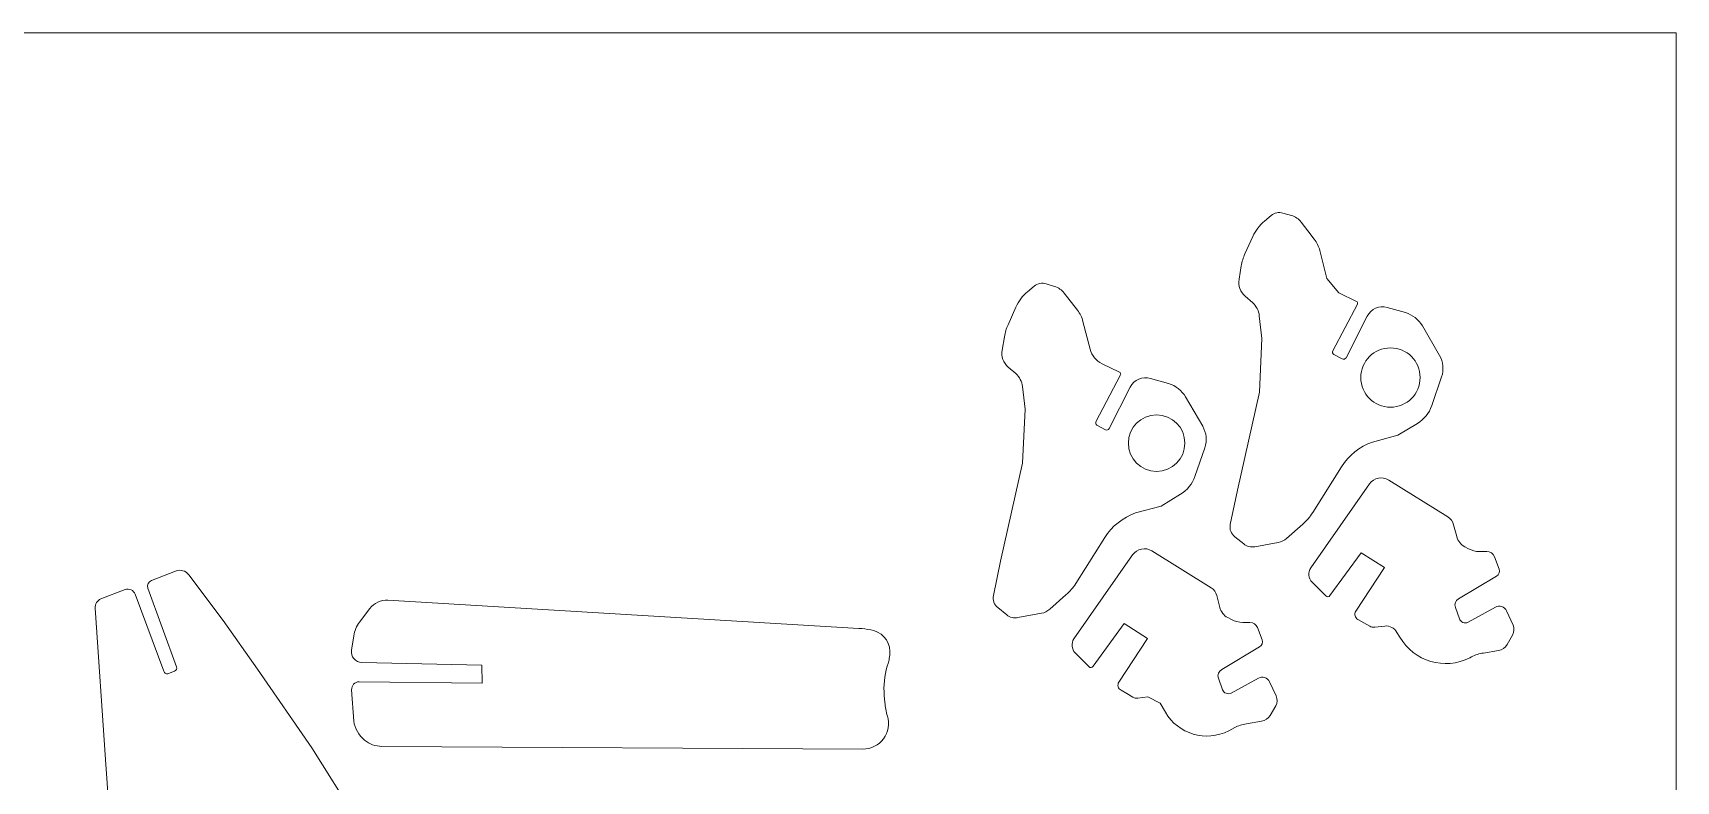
# Model space of a CAD drawing. Header units: inches. Extents: x -4.5 to 5.6, y -4.2 to 3.8.
# Drawn here: x -0.36 to 5.64, y 1.1 to 3.83 of the extents above; entities that cross this region are included whole.
import ezdxf

# ---------------------------------------------------------------- set-up
doc = ezdxf.new("R2010")
doc.units = ezdxf.units.IN
doc.header["$MEASUREMENT"] = 0
doc.layers.add('WHITE', color=7, linetype='Continuous')

msp = doc.modelspace()

# ---------------------------------------------------------------- linework, layer by layer
at = {"layer": 'WHITE', "lineweight": 5}
for points in [[(-4.5407, 3.8327), (-4.5407, 3.8327), (5.6363, 3.8327), (5.6363, 3.8327)], [(5.6363, 3.8327), (5.6363, 3.8327), (5.6363, 3.8327), (5.6363, 3.8327)], [(5.6363, 3.8327), (5.6363, 3.8327), (5.6363, -4.2018), (5.6363, -4.2018)], [(5.6363, 3.8327), (5.6363, 3.8327), (5.6363, 3.8327), (5.6363, 3.8327)], [(4.2014, 3.175), (4.1864, 3.1795), (4.1701, 3.1762), (4.158, 3.1663)], [(4.1342, 3.146), (4.1158, 3.1308), (4.1012, 3.1116), (4.0914, 3.0898)], [(4.1342, 3.146), (4.1342, 3.146), (4.158, 3.1663), (4.158, 3.1663)], [(4.158, 3.1663), (4.158, 3.1663), (4.158, 3.1663), (4.158, 3.1663)], [(4.2014, 3.175), (4.2014, 3.175), (4.2327, 3.1663), (4.2327, 3.1663)], [(4.2675, 3.142), (4.2587, 3.1535), (4.2466, 3.162), (4.2327, 3.1663)], [(4.2675, 3.142), (4.2675, 3.142), (4.2918, 3.1107), (4.2918, 3.1107)], [(4.0624, 3.0261), (4.0624, 3.0261), (4.0914, 3.0898), (4.0914, 3.0898)], [(4.0914, 3.0898), (4.0914, 3.0898), (4.0914, 3.0898), (4.0914, 3.0898)], [(4.2918, 3.1107), (4.2918, 3.1107), (4.3156, 3.08), (4.3156, 3.08)], [(4.3359, 3.0383), (4.332, 3.0534), (4.3251, 3.0676), (4.3156, 3.08)], [(4.0624, 3.0261), (4.0561, 3.012), (4.0516, 2.9972), (4.0491, 2.9821)], [(4.3359, 3.0383), (4.3359, 3.0383), (4.3619, 2.9363), (4.3619, 2.9363)], [(4.041, 2.9334), (4.041, 2.9334), (4.0491, 2.9821), (4.0491, 2.9821)], [(4.0491, 2.9821), (4.0491, 2.9821), (4.0491, 2.9821), (4.0491, 2.9821)], [(3.2692, 2.8882), (3.2507, 2.8728), (3.2361, 2.8534), (3.2263, 2.8314)], [(3.2936, 2.9079), (3.2936, 2.9079), (3.2692, 2.8882), (3.2692, 2.8882)], [(3.3376, 2.9172), (3.3223, 2.9216), (3.3058, 2.9182), (3.2936, 2.9079)], [(3.2936, 2.9079), (3.2936, 2.9079), (3.2936, 2.9079), (3.2936, 2.9079)], [(3.3677, 2.9073), (3.3677, 2.9073), (3.3376, 2.9172), (3.3376, 2.9172)], [(3.4031, 2.883), (3.3941, 2.8946), (3.3818, 2.9031), (3.3677, 2.9073)], [(3.4511, 2.821), (3.4511, 2.821), (3.4031, 2.883), (3.4031, 2.883)], [(4.041, 2.9334), (4.0371, 2.9102), (4.0457, 2.8866), (4.0636, 2.8714)], [(4.3619, 2.9363), (4.3619, 2.9363), (4.4054, 2.8836), (4.4054, 2.8836)], [(4.4054, 2.8836), (4.4054, 2.8836), (4.4697, 2.8529), (4.4697, 2.8529)], [(3.2263, 2.8314), (3.2263, 2.8314), (3.198, 2.7677), (3.198, 2.7677)], [(3.2263, 2.8314), (3.2263, 2.8314), (3.2263, 2.8314), (3.2263, 2.8314)], [(3.4714, 2.7793), (3.4676, 2.7944), (3.4607, 2.8086), (3.4511, 2.821)], [(4.0908, 2.8476), (4.0908, 2.8476), (4.0636, 2.8714), (4.0636, 2.8714)], [(4.1151, 2.8001), (4.1133, 2.8185), (4.1046, 2.8355), (4.0908, 2.8476)], [(4.4732, 2.843), (4.4732, 2.843), (4.3834, 2.6721), (4.3834, 2.6721)], [(4.4732, 2.843), (4.4732, 2.843), (4.4732, 2.843), (4.4732, 2.843)], [(4.5821, 2.8308), (4.553, 2.8391), (4.522, 2.8255), (4.5085, 2.7984)], [(4.5821, 2.8308), (4.5821, 2.8308), (4.6481, 2.8117), (4.6481, 2.8117)], [(3.198, 2.7677), (3.1916, 2.7536), (3.1872, 2.7388), (3.1846, 2.7237)], [(3.4975, 2.6779), (3.4975, 2.6779), (3.4714, 2.7793), (3.4714, 2.7793)], [(4.1244, 2.7173), (4.1244, 2.7173), (4.1151, 2.8001), (4.1151, 2.8001)], [(4.4315, 2.6472), (4.4315, 2.6472), (4.5085, 2.7984), (4.5085, 2.7984)], [(4.5085, 2.7984), (4.5085, 2.7984), (4.5085, 2.7984), (4.5085, 2.7984)], [(4.7101, 2.7631), (4.6964, 2.7866), (4.6743, 2.804), (4.6481, 2.8117)], [(4.7101, 2.7631), (4.7101, 2.7631), (4.7727, 2.6553), (4.7727, 2.6553)], [(3.1846, 2.7237), (3.1846, 2.7237), (3.1765, 2.675), (3.1765, 2.675)], [(3.1846, 2.7237), (3.1846, 2.7237), (3.1846, 2.7237), (3.1846, 2.7237)], [(4.1157, 2.5209), (4.1157, 2.5209), (4.1244, 2.7173), (4.1244, 2.7173)], [(4.1244, 2.7173), (4.1244, 2.7173), (4.1244, 2.7173), (4.1244, 2.7173)], [(3.1765, 2.675), (3.1725, 2.6519), (3.1809, 2.6284), (3.1986, 2.613)], [(3.4975, 2.6779), (3.5034, 2.6547), (3.5194, 2.6354), (3.541, 2.6252)], [(4.3834, 2.6721), (4.3808, 2.6676), (4.3824, 2.6619), (4.3869, 2.6593)], [(4.3869, 2.6593), (4.3869, 2.6593), (4.4176, 2.6431), (4.4176, 2.6431)], [(4.7802, 2.5771), (4.7892, 2.603), (4.7864, 2.6315), (4.7727, 2.6553)], [(3.1986, 2.613), (3.1986, 2.613), (3.2258, 2.5892), (3.2258, 2.5892)], [(3.2507, 2.5417), (3.2487, 2.5602), (3.2398, 2.5771), (3.2258, 2.5892)], [(3.5189, 2.4131), (3.5189, 2.4131), (3.6082, 2.5846), (3.6082, 2.5846)], [(3.6053, 2.5944), (3.6053, 2.5944), (3.541, 2.6252), (3.541, 2.6252)], [(3.6082, 2.5846), (3.6082, 2.5846), (3.6082, 2.5846), (3.6082, 2.5846)], [(3.7177, 2.5719), (3.6885, 2.5805), (3.6573, 2.5671), (3.6435, 2.54)], [(3.2507, 2.5417), (3.2507, 2.5417), (3.26, 2.4589), (3.26, 2.4589)], [(3.6435, 2.54), (3.6435, 2.54), (3.5665, 2.3888), (3.5665, 2.3888)], [(3.6435, 2.54), (3.6435, 2.54), (3.6435, 2.54), (3.6435, 2.54)], [(3.7837, 2.5527), (3.7837, 2.5527), (3.7177, 2.5719), (3.7177, 2.5719)], [(3.8457, 2.5041), (3.832, 2.5276), (3.8098, 2.545), (3.7837, 2.5527)], [(4.0352, 2.1634), (4.0352, 2.1634), (4.1157, 2.5209), (4.1157, 2.5209)], [(4.1157, 2.5209), (4.1157, 2.5209), (4.1157, 2.5209), (4.1157, 2.5209)], [(4.7802, 2.5771), (4.7802, 2.5771), (4.7443, 2.4722), (4.7443, 2.4722)], [(4.7802, 2.5771), (4.7802, 2.5771), (4.7802, 2.5771), (4.7802, 2.5771)], [(3.9083, 2.3969), (3.9083, 2.3969), (3.8457, 2.5041), (3.8457, 2.5041)], [(4.6922, 2.4073), (4.7167, 2.4221), (4.7351, 2.4451), (4.7443, 2.4722)], [(3.26, 2.4589), (3.26, 2.4589), (3.2507, 2.2619), (3.2507, 2.2619)], [(3.26, 2.4589), (3.26, 2.4589), (3.26, 2.4589), (3.26, 2.4589)], [(3.5189, 2.4131), (3.5171, 2.4089), (3.5186, 2.404), (3.5224, 2.4015)], [(3.5531, 2.3841), (3.5531, 2.3841), (3.5224, 2.4015), (3.5224, 2.4015)], [(4.6922, 2.4073), (4.6922, 2.4073), (4.6209, 2.3644), (4.6209, 2.3644)], [(4.6922, 2.4073), (4.6922, 2.4073), (4.6922, 2.4073), (4.6922, 2.4073)], [(3.9164, 2.3187), (3.9252, 2.3447), (3.9223, 2.3732), (3.9083, 2.3969)], [(4.5282, 2.3395), (4.4814, 2.323), (4.4416, 2.2912), (4.4152, 2.2491)], [(4.6209, 2.3644), (4.6209, 2.3644), (4.5282, 2.3395), (4.5282, 2.3395)], [(4.6209, 2.3644), (4.6209, 2.3644), (4.6209, 2.3644), (4.6209, 2.3644)], [(3.8799, 2.2138), (3.8799, 2.2138), (3.9164, 2.3187), (3.9164, 2.3187)], [(3.9164, 2.3187), (3.9164, 2.3187), (3.9164, 2.3187), (3.9164, 2.3187)], [(3.2507, 2.2619), (3.2507, 2.2619), (3.2107, 2.0834), (3.2107, 2.0834)], [(3.2507, 2.2619), (3.2507, 2.2619), (3.2507, 2.2619), (3.2507, 2.2619)], [(4.4152, 2.2491), (4.4152, 2.2491), (4.3098, 2.0817), (4.3098, 2.0817)], [(4.4152, 2.2491), (4.4152, 2.2491), (4.4152, 2.2491), (4.4152, 2.2491)], [(3.8278, 2.1489), (3.8523, 2.1637), (3.8707, 2.1867), (3.8799, 2.2138)], [(4.0091, 2.0383), (4.0091, 2.0383), (4.0352, 2.1634), (4.0352, 2.1634)], [(4.0352, 2.1634), (4.0352, 2.1634), (4.0352, 2.1634), (4.0352, 2.1634)], [(4.5172, 2.1866), (4.5172, 2.1866), (4.3028, 1.8801), (4.3028, 1.8801)], [(4.5873, 2.2005), (4.5639, 2.2152), (4.5332, 2.2091), (4.5172, 2.1866)], [(4.5172, 2.1866), (4.5172, 2.1866), (4.5172, 2.1866), (4.5172, 2.1866)], [(4.8034, 2.066), (4.8034, 2.066), (4.5873, 2.2005), (4.5873, 2.2005)], [(3.6632, 2.0805), (3.6632, 2.0805), (3.7565, 2.106), (3.7565, 2.106)], [(3.7565, 2.106), (3.7565, 2.106), (3.8278, 2.1489), (3.8278, 2.1489)], [(3.7565, 2.106), (3.7565, 2.106), (3.7565, 2.106), (3.7565, 2.106)], [(3.8278, 2.1489), (3.8278, 2.1489), (3.8278, 2.1489), (3.8278, 2.1489)], [(3.2107, 2.0834), (3.2107, 2.0834), (3.1707, 1.9044), (3.1707, 1.9044)], [(3.2107, 2.0834), (3.2107, 2.0834), (3.2107, 2.0834), (3.2107, 2.0834)], [(3.6632, 2.0805), (3.6167, 2.0641), (3.5771, 2.0325), (3.5508, 1.9907)], [(4.2739, 2.04), (4.2739, 2.04), (4.2148, 1.9878), (4.2148, 1.9878)], [(4.2739, 2.04), (4.2878, 2.0521), (4.2999, 2.0661), (4.3098, 2.0817)], [(4.2739, 2.04), (4.2739, 2.04), (4.2739, 2.04), (4.2739, 2.04)], [(4.8243, 2.0377), (4.8212, 2.0495), (4.8138, 2.0596), (4.8034, 2.066)], [(3.4454, 1.8233), (3.4454, 1.8233), (3.5508, 1.9907), (3.5508, 1.9907)], [(3.5508, 1.9907), (3.5508, 1.9907), (3.5508, 1.9907), (3.5508, 1.9907)], [(4.0091, 2.0383), (4.0056, 2.0215), (4.0119, 2.0042), (4.0253, 1.9936)], [(4.0583, 1.9676), (4.0583, 1.9676), (4.0253, 1.9936), (4.0253, 1.9936)], [(4.1841, 1.9734), (4.1954, 1.9753), (4.206, 1.9803), (4.2148, 1.9878)], [(4.8359, 1.9942), (4.8359, 1.9942), (4.8243, 2.0377), (4.8243, 2.0377)], [(4.8359, 1.9942), (4.8399, 1.9784), (4.8504, 1.9649), (4.8648, 1.9571)], [(3.6528, 1.9276), (3.6528, 1.9276), (3.4384, 1.6211), (3.4384, 1.6211)], [(3.7229, 1.9421), (3.6994, 1.9566), (3.6686, 1.9503), (3.6528, 1.9276)], [(3.6528, 1.9276), (3.6528, 1.9276), (3.6528, 1.9276), (3.6528, 1.9276)], [(3.939, 1.8077), (3.939, 1.8077), (3.7229, 1.9421), (3.7229, 1.9421)], [(4.0583, 1.9676), (4.0695, 1.9585), (4.0841, 1.9547), (4.0983, 1.9571)], [(4.1841, 1.9734), (4.1841, 1.9734), (4.0983, 1.9571), (4.0983, 1.9571)], [(4.1841, 1.9734), (4.1841, 1.9734), (4.1841, 1.9734), (4.1841, 1.9734)], [(4.3729, 1.7793), (4.3729, 1.7793), (4.4865, 1.9351), (4.4865, 1.9351)], [(4.4865, 1.9351), (4.4865, 1.9351), (4.4865, 1.9351), (4.4865, 1.9351)], [(4.4865, 1.9351), (4.4865, 1.9351), (4.5717, 1.8812), (4.5717, 1.8812)], [(4.8782, 1.9502), (4.8782, 1.9502), (4.8648, 1.9571), (4.8648, 1.9571)], [(4.8782, 1.9502), (4.8906, 1.9434), (4.9045, 1.9398), (4.9187, 1.9398)], [(4.9454, 1.9398), (4.9454, 1.9398), (4.9187, 1.9398), (4.9187, 1.9398)], [(4.9732, 1.9206), (4.9689, 1.9323), (4.9578, 1.9399), (4.9454, 1.9398)], [(4.9454, 1.9398), (4.9454, 1.9398), (4.9454, 1.9398), (4.9454, 1.9398)], [(4.99, 1.876), (4.99, 1.876), (4.9732, 1.9206), (4.9732, 1.9206)], [(0.0717, 1.8343), (0.0717, 1.8343), (0.1597, 1.8685), (0.1597, 1.8685)], [(0.2078, 1.8551), (0.1966, 1.8699), (0.1769, 1.8754), (0.1597, 1.8685)], [(0.1597, 1.8685), (0.1597, 1.8685), (0.1597, 1.8685), (0.1597, 1.8685)], [(3.1707, 1.9044), (3.1707, 1.9044), (3.1447, 1.7799), (3.1447, 1.7799)], [(3.1707, 1.9044), (3.1707, 1.9044), (3.1707, 1.9044), (3.1707, 1.9044)], [(4.3028, 1.8801), (4.2914, 1.8639), (4.2933, 1.8418), (4.3075, 1.8279)], [(4.5717, 1.8812), (4.5717, 1.8812), (4.4668, 1.7219), (4.4668, 1.7219)], [(4.5717, 1.8812), (4.5717, 1.8812), (4.5717, 1.8812), (4.5717, 1.8812)], [(4.9807, 1.8505), (4.9896, 1.8556), (4.9935, 1.8664), (4.99, 1.876)], [(-0.1126, 1.7671), (-0.1126, 1.7671), (-0.0245, 1.8007), (-0.0245, 1.8007)], [(-0.0245, 1.8007), (-0.0245, 1.8007), (-0.0245, 1.8007), (-0.0245, 1.8007)], [(0.0717, 1.8343), (0.0604, 1.8299), (0.0547, 1.8173), (0.0589, 1.8059)], [(0.1632, 1.5191), (0.1632, 1.5191), (0.0589, 1.8059), (0.0589, 1.8059)], [(0.2078, 1.8551), (0.2078, 1.8551), (0.333, 1.6883), (0.333, 1.6883)], [(3.4094, 1.7816), (3.4234, 1.7937), (3.4355, 1.8077), (3.4454, 1.8233)], [(3.9599, 1.7793), (3.9568, 1.7911), (3.9493, 1.8012), (3.939, 1.8077)], [(4.3075, 1.8279), (4.3075, 1.8279), (4.3573, 1.7781), (4.3573, 1.7781)], [(4.8422, 1.7677), (4.8422, 1.7677), (4.9807, 1.8505), (4.9807, 1.8505)], [(4.9807, 1.8505), (4.9807, 1.8505), (4.9807, 1.8505), (4.9807, 1.8505)], [(-0.1126, 1.7671), (-0.1265, 1.7617), (-0.1352, 1.7478), (-0.134, 1.7329)], [(0.012, 1.7839), (0.012, 1.7839), (0.1163, 1.5029), (0.1163, 1.5029)], [(0.9349, 1.7625), (0.9092, 1.7637), (0.8845, 1.7522), (0.8689, 1.7318)], [(2.6539, 1.6593), (2.6539, 1.6593), (0.9349, 1.7625), (0.9349, 1.7625)], [(3.1447, 1.7799), (3.1411, 1.7631), (3.1474, 1.7458), (3.1609, 1.7352)], [(3.3503, 1.7294), (3.3503, 1.7294), (3.4094, 1.7816), (3.4094, 1.7816)], [(3.4094, 1.7816), (3.4094, 1.7816), (3.4094, 1.7816), (3.4094, 1.7816)], [(3.9709, 1.7358), (3.9709, 1.7358), (3.9599, 1.7793), (3.9599, 1.7793)], [(4.8422, 1.7677), (4.8312, 1.7612), (4.8264, 1.7478), (4.8306, 1.7358)], [(-0.0958, 1.1808), (-0.0958, 1.1808), (-0.134, 1.7329), (-0.134, 1.7329)], [(0.333, 1.6883), (0.333, 1.6883), (0.4587, 1.511), (0.4587, 1.511)], [(0.8312, 1.6825), (0.8199, 1.6678), (0.8125, 1.6505), (0.8098, 1.6321)], [(0.8689, 1.7318), (0.8689, 1.7318), (0.8312, 1.6825), (0.8312, 1.6825)], [(0.8689, 1.7318), (0.8689, 1.7318), (0.8689, 1.7318), (0.8689, 1.7318)], [(3.1609, 1.7352), (3.1609, 1.7352), (3.1933, 1.7086), (3.1933, 1.7086)], [(3.1933, 1.7086), (3.2048, 1.6996), (3.2196, 1.696), (3.2339, 1.6988)], [(3.2339, 1.6988), (3.2339, 1.6988), (3.3196, 1.7144), (3.3196, 1.7144)], [(3.3196, 1.7144), (3.3311, 1.7165), (3.3417, 1.7217), (3.3503, 1.7294)], [(3.3196, 1.7144), (3.3196, 1.7144), (3.3196, 1.7144), (3.3196, 1.7144)], [(3.9709, 1.7358), (3.975, 1.72), (3.9854, 1.7066), (3.9998, 1.6987)], [(4.0137, 1.6918), (4.0137, 1.6918), (3.9998, 1.6987), (3.9998, 1.6987)], [(4.0137, 1.6918), (4.0262, 1.685), (4.0401, 1.6814), (4.0543, 1.6814)], [(4.0809, 1.6808), (4.0809, 1.6808), (4.0543, 1.6814), (4.0543, 1.6814)], [(4.1082, 1.6622), (4.1038, 1.6735), (4.093, 1.6809), (4.0809, 1.6808)], [(4.4749, 1.6918), (4.4749, 1.6918), (4.5184, 1.6675), (4.5184, 1.6675)], [(4.8451, 1.6947), (4.8451, 1.6947), (4.8306, 1.7358), (4.8306, 1.7358)], [(4.9766, 1.7364), (4.9766, 1.7364), (4.877, 1.6819), (4.877, 1.6819)], [(4.9766, 1.7364), (4.9766, 1.7364), (4.9766, 1.7364), (4.9766, 1.7364)], [(5.041, 1.6715), (5.041, 1.6715), (5.0172, 1.7231), (5.0172, 1.7231)], [(0.8098, 1.6321), (0.8098, 1.6321), (0.8017, 1.5794), (0.8017, 1.5794)], [(0.8098, 1.6321), (0.8098, 1.6321), (0.8098, 1.6321), (0.8098, 1.6321)], [(2.6974, 1.6535), (2.6831, 1.6566), (2.6686, 1.6585), (2.6539, 1.6593)], [(2.7078, 1.6512), (2.7078, 1.6512), (2.6974, 1.6535), (2.6974, 1.6535)], [(2.7663, 1.5614), (2.7721, 1.6018), (2.7471, 1.6402), (2.7078, 1.6512)], [(3.4384, 1.6211), (3.4276, 1.6052), (3.4295, 1.5838), (3.443, 1.5701)], [(3.5085, 1.5209), (3.5085, 1.5209), (3.6221, 1.6767), (3.6221, 1.6767)], [(3.7072, 1.6228), (3.7072, 1.6228), (3.6024, 1.4635), (3.6024, 1.4635)], [(3.6221, 1.6767), (3.6221, 1.6767), (3.6221, 1.6767), (3.6221, 1.6767)], [(3.6221, 1.6767), (3.6221, 1.6767), (3.7072, 1.6228), (3.7072, 1.6228)], [(3.7072, 1.6228), (3.7072, 1.6228), (3.7072, 1.6228), (3.7072, 1.6228)], [(4.125, 1.617), (4.125, 1.617), (4.1082, 1.6622), (4.1082, 1.6622)], [(4.5184, 1.6675), (4.5238, 1.6644), (4.5301, 1.6632), (4.5363, 1.664)], [(4.5363, 1.664), (4.5363, 1.664), (4.5728, 1.668), (4.5728, 1.668)], [(4.6174, 1.6449), (4.6085, 1.6607), (4.591, 1.6698), (4.5728, 1.668)], [(4.5728, 1.668), (4.5728, 1.668), (4.5728, 1.668), (4.5728, 1.668)], [(4.6174, 1.6449), (4.6174, 1.6449), (4.6279, 1.6275), (4.6279, 1.6275)], [(4.6279, 1.6275), (4.6794, 1.5384), (4.7917, 1.5053), (4.8834, 1.5522)], [(5.0195, 1.6003), (5.0195, 1.6003), (5.0392, 1.635), (5.0392, 1.635)], [(5.0392, 1.635), (5.0457, 1.6462), (5.0464, 1.6598), (5.041, 1.6715)], [(5.0392, 1.635), (5.0392, 1.635), (5.0392, 1.635), (5.0392, 1.635)], [(2.7646, 1.5493), (2.7646, 1.5493), (2.7663, 1.5614), (2.7663, 1.5614)], [(2.7663, 1.5614), (2.7663, 1.5614), (2.7663, 1.5614), (2.7663, 1.5614)], [(3.443, 1.5701), (3.443, 1.5701), (3.4929, 1.5197), (3.4929, 1.5197)], [(3.9778, 1.5093), (3.9778, 1.5093), (4.1163, 1.5916), (4.1163, 1.5916)], [(4.1163, 1.5916), (4.125, 1.5968), (4.1287, 1.6076), (4.125, 1.617)], [(4.1163, 1.5916), (4.1163, 1.5916), (4.1163, 1.5916), (4.1163, 1.5916)], [(4.9332, 1.5695), (4.9181, 1.5672), (4.9034, 1.5625), (4.8897, 1.5556)], [(4.9332, 1.5695), (4.9332, 1.5695), (4.9877, 1.5788), (4.9877, 1.5788)], [(4.9877, 1.5788), (5.001, 1.5808), (5.0127, 1.5887), (5.0195, 1.6003)], [(4.9877, 1.5788), (4.9877, 1.5788), (4.9877, 1.5788), (4.9877, 1.5788)], [(0.1342, 1.4942), (0.1342, 1.4942), (0.1557, 1.5035), (0.1557, 1.5035)], [(0.1557, 1.5035), (0.162, 1.5058), (0.1653, 1.5127), (0.1632, 1.5191)], [(0.1557, 1.5035), (0.1557, 1.5035), (0.1557, 1.5035), (0.1557, 1.5035)], [(0.4587, 1.511), (0.4587, 1.511), (0.6574, 1.2231), (0.6574, 1.2231)], [(0.8393, 1.5354), (0.8393, 1.5354), (1.2768, 1.5249), (1.2768, 1.5249)], [(1.2768, 1.5249), (1.2768, 1.5249), (1.2785, 1.4589), (1.2785, 1.4589)], [(2.7571, 1.5209), (2.747, 1.4865), (2.7432, 1.4506), (2.7461, 1.4148)], [(2.7571, 1.5209), (2.7571, 1.5209), (2.76, 1.5313), (2.76, 1.5313)], [(2.76, 1.5313), (2.7618, 1.5372), (2.7633, 1.5432), (2.7646, 1.5493)], [(2.76, 1.5313), (2.76, 1.5313), (2.76, 1.5313), (2.76, 1.5313)], [(3.9778, 1.5093), (3.9665, 1.5031), (3.9614, 1.4896), (3.9656, 1.4774)], [(4.8834, 1.5522), (4.8834, 1.5522), (4.8897, 1.5556), (4.8897, 1.5556)], [(4.8897, 1.5556), (4.8897, 1.5556), (4.8897, 1.5556), (4.8897, 1.5556)], [(1.2785, 1.4589), (1.2785, 1.4589), (0.8295, 1.4647), (0.8295, 1.4647)], [(3.9807, 1.4357), (3.9807, 1.4357), (3.9656, 1.4774), (3.9656, 1.4774)], [(4.1122, 1.478), (4.1122, 1.478), (4.0126, 1.4235), (4.0126, 1.4235)], [(4.1122, 1.478), (4.1122, 1.478), (4.1122, 1.478), (4.1122, 1.478)], [(4.1765, 1.4131), (4.1765, 1.4131), (4.1522, 1.4647), (4.1522, 1.4647)], [(0.8023, 1.4351), (0.8023, 1.4351), (0.8098, 1.321), (0.8098, 1.321)], [(2.7484, 1.3894), (2.7484, 1.3894), (2.7461, 1.4148), (2.7461, 1.4148)], [(2.7484, 1.3894), (2.7496, 1.3725), (2.7527, 1.3557), (2.7576, 1.3395)], [(3.6105, 1.4334), (3.6105, 1.4334), (3.6319, 1.4212), (3.6319, 1.4212)], [(3.6319, 1.4212), (3.6319, 1.4212), (3.6534, 1.4085), (3.6534, 1.4085)], [(3.6534, 1.4085), (3.659, 1.4053), (3.6655, 1.4041), (3.6719, 1.405)], [(3.6719, 1.405), (3.6719, 1.405), (3.7084, 1.4096), (3.7084, 1.4096)], [(3.7084, 1.4096), (3.7084, 1.4096), (3.7084, 1.4096), (3.7084, 1.4096)], [(3.7084, 1.4096), (3.7084, 1.4096), (3.753, 1.3865), (3.753, 1.3865)], [(3.753, 1.3865), (3.753, 1.3865), (3.7721, 1.354), (3.7721, 1.354)], [(4.1748, 1.3766), (4.1813, 1.3878), (4.1819, 1.4014), (4.1765, 1.4131)], [(0.8098, 1.321), (0.8146, 1.294), (0.8285, 1.2695), (0.8492, 1.2515)], [(3.7721, 1.354), (3.8186, 1.2732), (3.9203, 1.2431), (4.0033, 1.2856)], [(4.0682, 1.3111), (4.0682, 1.3111), (4.1227, 1.3204), (4.1227, 1.3204)], [(4.1227, 1.3204), (4.136, 1.3224), (4.1477, 1.3303), (4.1545, 1.3419)], [(4.1227, 1.3204), (4.1227, 1.3204), (4.1227, 1.3204), (4.1227, 1.3204)], [(4.1545, 1.3419), (4.1545, 1.3419), (4.1748, 1.3766), (4.1748, 1.3766)], [(4.1748, 1.3766), (4.1748, 1.3766), (4.1748, 1.3766), (4.1748, 1.3766)], [(4.0033, 1.2856), (4.0033, 1.2856), (4.0253, 1.2972), (4.0253, 1.2972)], [(4.0682, 1.3111), (4.0533, 1.3088), (4.0388, 1.3041), (4.0253, 1.2972)], [(4.0253, 1.2972), (4.0253, 1.2972), (4.0253, 1.2972), (4.0253, 1.2972)], [(0.6574, 1.2231), (0.6574, 1.2231), (0.8185, 0.9658), (0.8185, 0.9658)], [(0.8492, 1.2515), (0.867, 1.2369), (0.8893, 1.229), (0.9123, 1.2289)], [(0.9123, 1.2289), (0.9123, 1.2289), (2.6684, 1.219), (2.6684, 1.219)], [(-0.057, 0.6292), (-0.057, 0.6292), (-0.0958, 1.1808), (-0.0958, 1.1808)]]:
    msp.add_open_spline(points, degree=3, dxfattribs=at)
for points, knots in [([(4.4732, 2.843), (4.4741, 2.8448), (4.4743, 2.8468), (4.4736, 2.8487), (4.4736, 2.8487), (4.473, 2.8506), (4.4715, 2.8521), (4.4697, 2.8529)], [0, 0, 0, 0, 0.5, 0.5, 0.5, 0.5, 1, 1, 1, 1]), ([(4.4176, 2.6431), (4.4199, 2.6417), (4.4228, 2.6413), (4.4254, 2.6421), (4.4254, 2.6421), (4.428, 2.6429), (4.4302, 2.6447), (4.4315, 2.6472)], [0, 0, 0, 0, 0.5, 0.5, 0.5, 0.5, 1, 1, 1, 1]), ([(4.702, 2.5748), (4.702, 2.6346), (4.6535, 2.6831), (4.5937, 2.6831), (4.5937, 2.6831), (4.5339, 2.6831), (4.4853, 2.6346), (4.4853, 2.5748), (4.4853, 2.5748), (4.4853, 2.5149), (4.5339, 2.4664), (4.5937, 2.4664), (4.5937, 2.4664), (4.6535, 2.4664), (4.702, 2.5149), (4.702, 2.5748)], [0, 0, 0, 0, 0.25, 0.25, 0.25, 0.25, 0.5, 0.5, 0.5, 0.5, 0.75, 0.75, 0.75, 0.75, 1, 1, 1, 1]), ([(3.6082, 2.5846), (3.6091, 2.5863), (3.6094, 2.5883), (3.6088, 2.5901), (3.6088, 2.5901), (3.6083, 2.592), (3.607, 2.5936), (3.6053, 2.5944)], [0, 0, 0, 0, 0.5, 0.5, 0.5, 0.5, 1, 1, 1, 1]), ([(3.8434, 2.3355), (3.8434, 2.3924), (3.7972, 2.4386), (3.7403, 2.4386), (3.7403, 2.4386), (3.6833, 2.4386), (3.6371, 2.3924), (3.6371, 2.3355), (3.6371, 2.3355), (3.6371, 2.2785), (3.6833, 2.2323), (3.7403, 2.2323), (3.7403, 2.2323), (3.7972, 2.2323), (3.8434, 2.2785), (3.8434, 2.3355)], [0, 0, 0, 0, 0.25, 0.25, 0.25, 0.25, 0.5, 0.5, 0.5, 0.5, 0.75, 0.75, 0.75, 0.75, 1, 1, 1, 1]), ([(3.5531, 2.3841), (3.5555, 2.3829), (3.5583, 2.3828), (3.5608, 2.3836), (3.5608, 2.3836), (3.5633, 2.3845), (3.5653, 2.3864), (3.5665, 2.3888)], [0, 0, 0, 0, 0.5, 0.5, 0.5, 0.5, 1, 1, 1, 1]), ([(0.012, 1.7839), (0.0094, 1.791), (0.0041, 1.7967), (-0.0028, 1.7999), (-0.0028, 1.7999), (-0.0096, 1.803), (-0.0174, 1.8033), (-0.0245, 1.8007)], [0, 0, 0, 0, 0.5, 0.5, 0.5, 0.5, 1, 1, 1, 1]), ([(4.3573, 1.7781), (4.3594, 1.776), (4.3624, 1.7748), (4.3654, 1.7751), (4.3654, 1.7751), (4.3684, 1.7753), (4.3712, 1.7768), (4.3729, 1.7793)], [0, 0, 0, 0, 0.5, 0.5, 0.5, 0.5, 1, 1, 1, 1]), ([(5.0172, 1.7231), (5.0139, 1.7305), (5.0076, 1.7362), (4.9999, 1.7388), (4.9999, 1.7388), (4.9922, 1.7413), (4.9837, 1.7404), (4.9766, 1.7364)], [0, 0, 0, 0, 0.5, 0.5, 0.5, 0.5, 1, 1, 1, 1]), ([(4.4668, 1.7219), (4.4637, 1.7169), (4.4629, 1.7108), (4.4644, 1.7051), (4.4644, 1.7051), (4.4659, 1.6994), (4.4697, 1.6946), (4.4749, 1.6918)], [0, 0, 0, 0, 0.5, 0.5, 0.5, 0.5, 1, 1, 1, 1]), ([(4.8451, 1.6947), (4.8473, 1.6884), (4.852, 1.6834), (4.8581, 1.681), (4.8581, 1.681), (4.8643, 1.6785), (4.8712, 1.6789), (4.877, 1.6819)], [0, 0, 0, 0, 0.5, 0.5, 0.5, 0.5, 1, 1, 1, 1]), ([(0.8017, 1.5794), (0.8001, 1.5684), (0.8033, 1.5573), (0.8105, 1.5489), (0.8105, 1.5489), (0.8178, 1.5404), (0.8282, 1.5355), (0.8393, 1.5354)], [0, 0, 0, 0, 0.5, 0.5, 0.5, 0.5, 1, 1, 1, 1]), ([(0.1163, 1.5029), (0.1175, 1.4994), (0.1201, 1.4965), (0.1235, 1.4948), (0.1235, 1.4948), (0.1268, 1.4932), (0.1307, 1.493), (0.1342, 1.4942)], [0, 0, 0, 0, 0.5, 0.5, 0.5, 0.5, 1, 1, 1, 1]), ([(3.4929, 1.5197), (3.4949, 1.5174), (3.4979, 1.5162), (3.501, 1.5164), (3.501, 1.5164), (3.504, 1.5166), (3.5068, 1.5183), (3.5085, 1.5209)], [0, 0, 0, 0, 0.5, 0.5, 0.5, 0.5, 1, 1, 1, 1]), ([(0.8295, 1.4647), (0.8219, 1.4645), (0.8147, 1.4613), (0.8096, 1.4557), (0.8096, 1.4557), (0.8044, 1.4501), (0.8018, 1.4427), (0.8023, 1.4351)], [0, 0, 0, 0, 0.5, 0.5, 0.5, 0.5, 1, 1, 1, 1]), ([(3.6024, 1.4635), (3.5992, 1.4585), (3.5982, 1.4524), (3.5998, 1.4466), (3.5998, 1.4466), (3.6013, 1.4409), (3.6052, 1.4361), (3.6105, 1.4334)], [0, 0, 0, 0, 0.5, 0.5, 0.5, 0.5, 1, 1, 1, 1]), ([(4.1522, 1.4647), (4.1489, 1.4719), (4.1427, 1.4775), (4.1351, 1.48), (4.1351, 1.48), (4.1275, 1.4826), (4.1192, 1.4818), (4.1122, 1.478)], [0, 0, 0, 0, 0.5, 0.5, 0.5, 0.5, 1, 1, 1, 1]), ([(3.9807, 1.4357), (3.983, 1.4296), (3.9878, 1.4248), (3.9939, 1.4224), (3.9939, 1.4224), (4, 1.4201), (4.0068, 1.4205), (4.0126, 1.4235)], [0, 0, 0, 0, 0.5, 0.5, 0.5, 0.5, 1, 1, 1, 1]), ([(2.6684, 1.219), (2.698, 1.219), (2.7258, 1.233), (2.7434, 1.2568), (2.7434, 1.2568), (2.761, 1.2806), (2.7663, 1.3112), (2.7576, 1.3395)], [0, 0, 0, 0, 0.5, 0.5, 0.5, 0.5, 1, 1, 1, 1])]:
    msp.add_open_spline(points, degree=3, knots=knots, dxfattribs=at)

doc.saveas('drawing.dxf')
